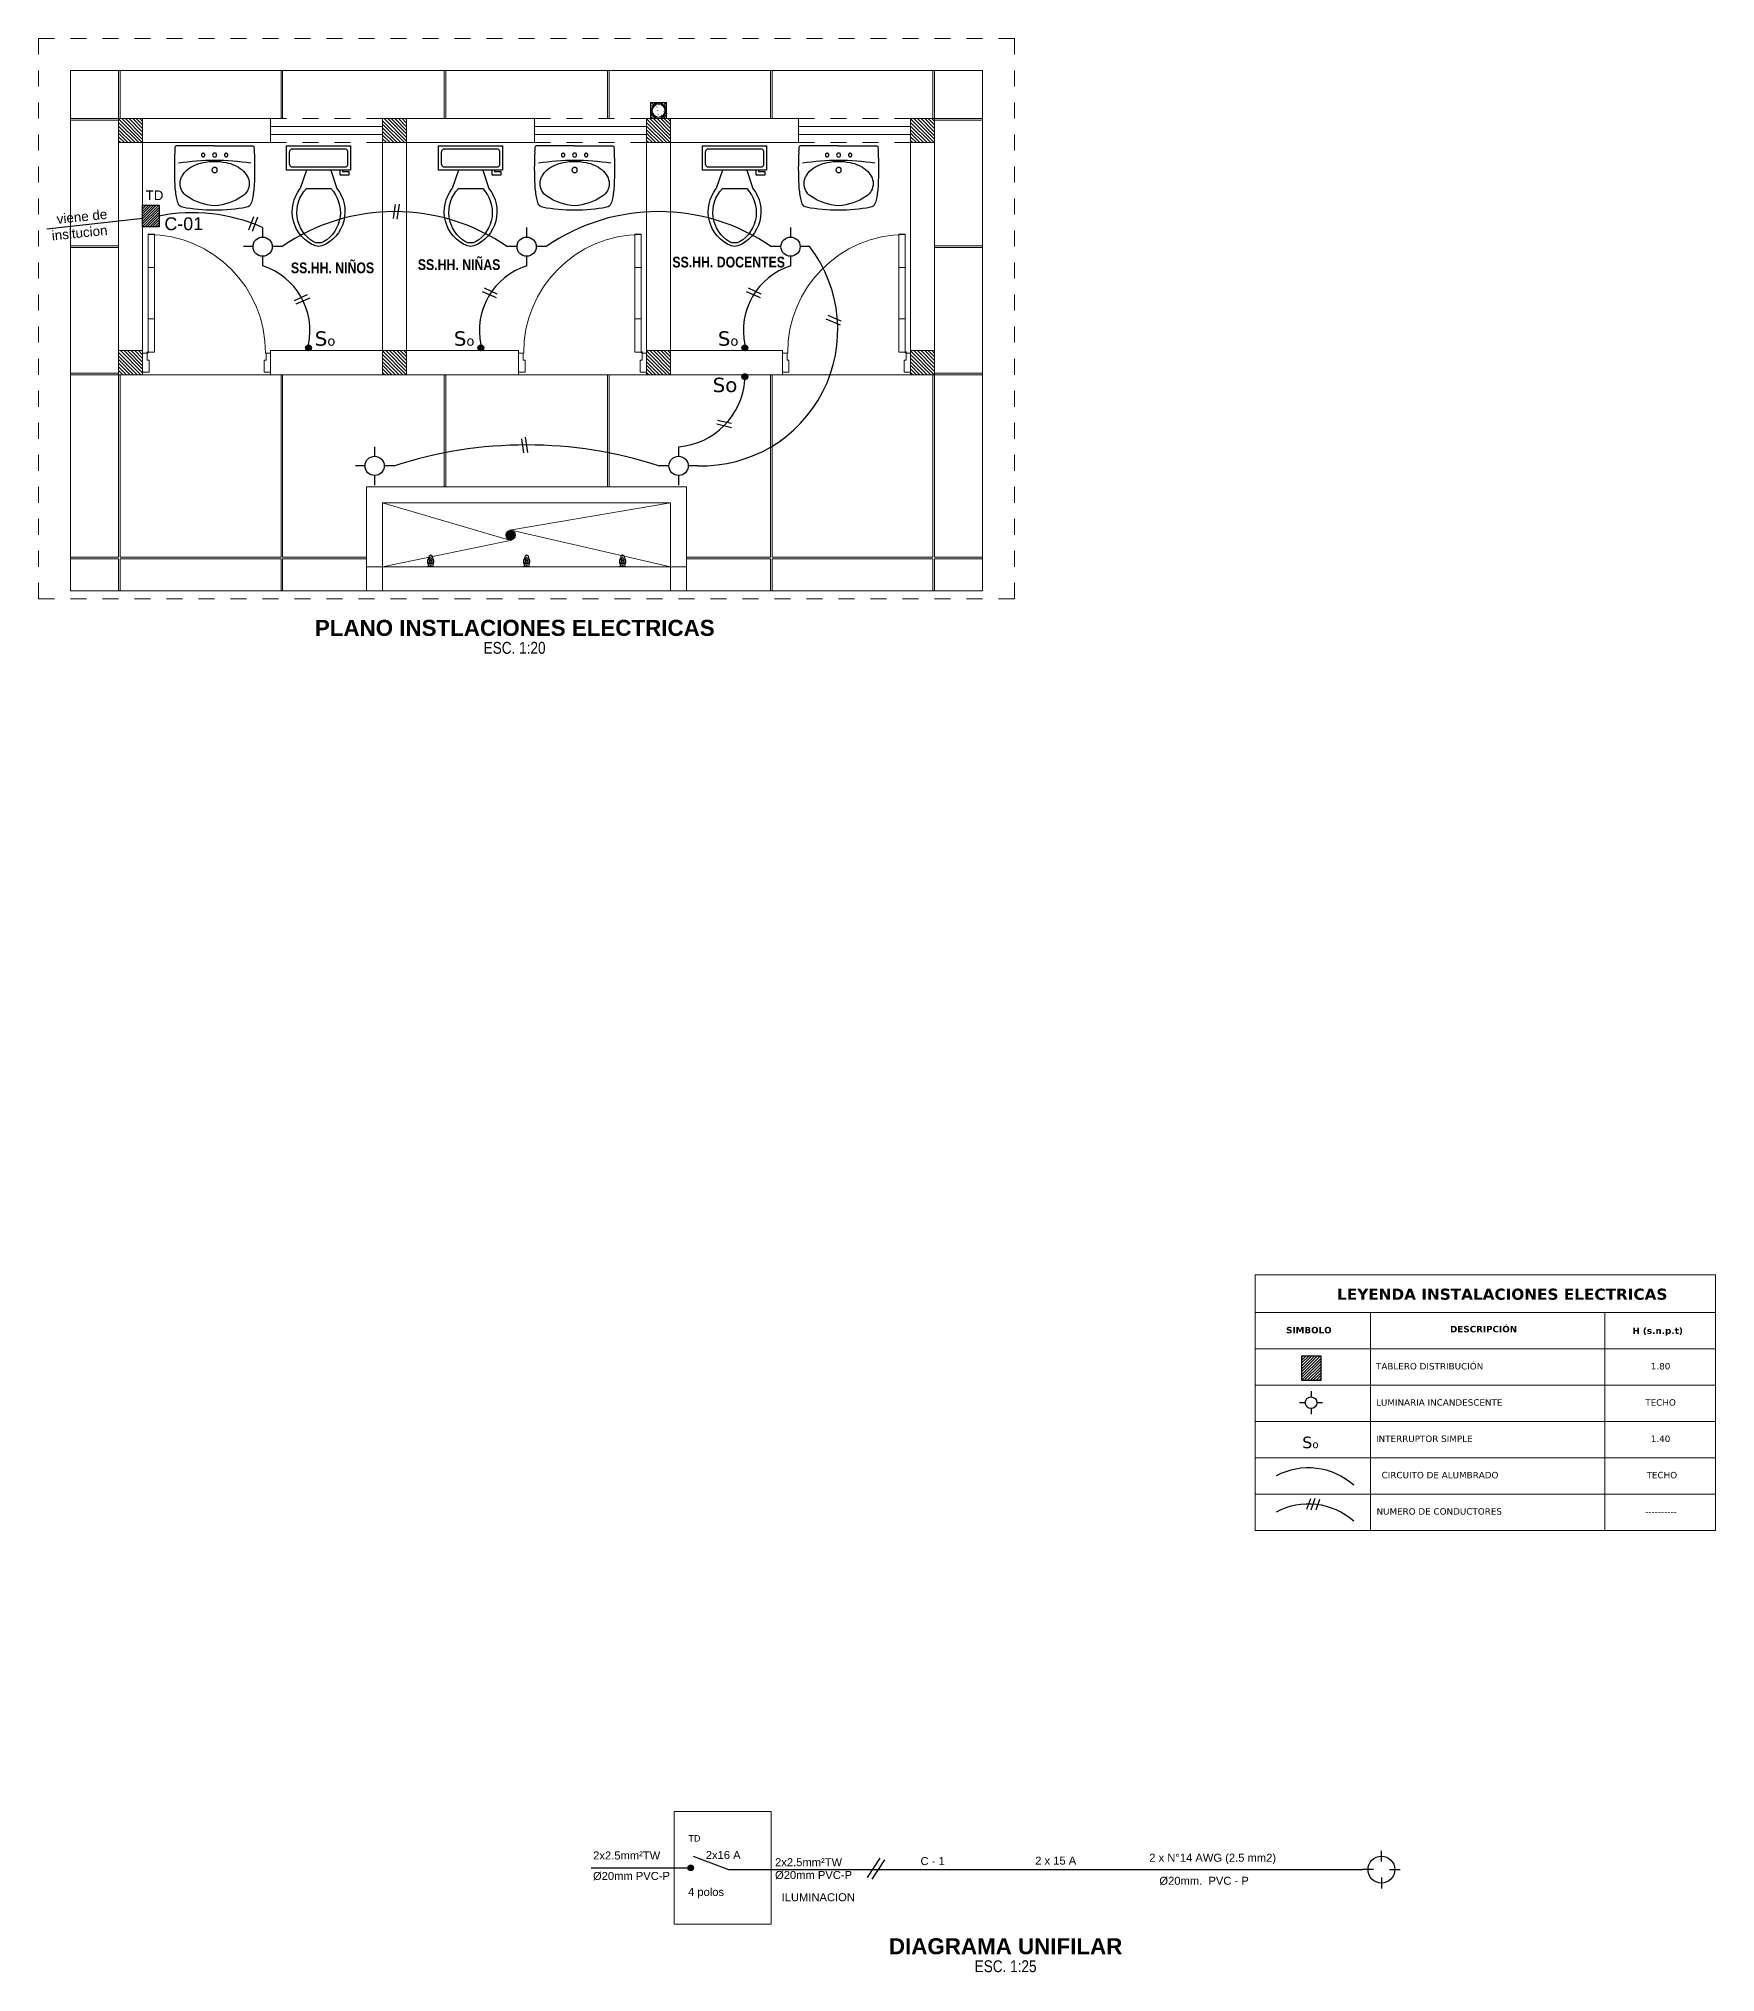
# Model space of a CAD drawing. Header units: metres. Extents: x 574.9 to 592.9, y 825 to 837.1.
# Drawn here: x 574.92 to 585.4, y 825.02 to 837.1 of the extents above; entities that cross this region are included whole.
import ezdxf
from ezdxf.enums import TextEntityAlignment as Align

# ---------------------------------------------------------------- set-up
doc = ezdxf.new("R2010")
doc.units = ezdxf.units.M
for name, pattern in [('ACAD_ISO02W100', [15, 12, -3]), ('DASHED2', [0.375, 0.25, -0.125]), ('HIDDEN', [0.375, 0.25, -0.125]), ('RAYITAS', [0.375, 0.25, -0.125])]:
    doc.linetypes.add(name, pattern=pattern)
for name, color, linetype, lineweight in [('-Achurado', 251, 'Continuous', 5), ('-Acotado', 251, 'Continuous', 5), ('-Textos', 7, 'Continuous', 20), ('-Vista', 148, 'Continuous', 9), ('A010', 30, 'Continuous', 9), ('ACI EJE', 8, 'DASHED2', 0), ('CABLE DE LUZ', 23, 'Continuous', 30), ('CUADRO', 7, 'Continuous', 18), ('Desagüe', 155, 'Continuous', 40), ('FIC-2ES_CONCRETO 210', 251, 'Continuous', 30), ('LUMINARIAS', 45, 'Continuous', 30), ('Nº de Conductores', 122, 'Continuous', 30), ('ProfileEdges', 252, 'Continuous', 9), ('TEXTO', 7, 'Continuous', 20), ('TOMACORRIENTES', 97, 'Continuous', 30), ('ventana alta', 7, 'ACAD_ISO02W100', 25)]:
    doc.layers.add(name, color=color, linetype=linetype, lineweight=lineweight)
for name, color, linetype in [('00_DUCTO', 3, 'Continuous'), ('G-TEXTOS-TITULOS', 174, 'Continuous'), ('THIET-BI', 21, 'Continuous')]:
    doc.layers.add(name, color=color, linetype=linetype)
doc.layers.add('Observacioness', color=6, linetype='Continuous', plot=False)
doc.styles.add('-Arial Narrow', font='ARIALN.TTF')
doc.styles.add('25-TITULO', font='arialbd.ttf', dxfattribs={"height": 0.1})
doc.styles.add('3mm', font='simplex', dxfattribs={"height": 6})
doc.styles.get("Standard").update_dxf_attribs({"font": 'arial.ttf'})
pattern_1 = [(315, (458.467515, 782.036591), (0.0112253202, 0.0112253202), [])]

# ---------------------------------------------------------------- blocks, each defined once
blk = doc.blocks.new('PUNTO LUZ')
for p, q in [((-0.045, 0), (-0.105, 0)), ((-0.045, 0), (-0.105, 0)), ((0, 0.045), (0, 0.105)), ((0, 0.045), (0, 0.105)), ((0.045, 0), (0.105, 0)), ((0.045, 0), (0.105, 0)), ((0, -0.045), (0, -0.105)), ((0, -0.045), (0, -0.105))]:
    blk.add_line(p, q)
blk.add_circle((0, 0), 0.075)
blk.add_circle((0, 0), 0.075)
blk = doc.blocks.new('A$C562401CD')
at = {"layer": 'ProfileEdges', "color": 253, "lineweight": 5}
for p, q in [((0.817, 1.413), (0.817, 1.427)), ((0.817, 1.427), (0.862, 1.427)), ((0.862, 1.427), (0.862, 1.418)), ((0.862, 1.404), (0.862, 1.418)), ((0.862, 1.089), (0.862, 1.076)), ((0.817, 1.08), (0.817, 1.067)), ((0.817, 1.067), (0.862, 1.067)), ((0.862, 1.067), (0.862, 1.076))]:
    blk.add_line(p, q, dxfattribs=at)
for points in [[(0.862, 1.661), (0.817, 1.661), (0.817, 1.427), (0.862, 1.427), (0.862, 1.661)], [(0.817, 1.08), (0.817, 1.413)], [(0.862, 1.404), (0.862, 1.089)], [(0.862, 1.067), (0.817, 1.067), (0.817, 0.833), (0.862, 0.833), (0.862, 1.067)], [(0.031, 0.776), (0.031, 0.826), (0, 0.826), (0, 0.691), (0.045, 0.691), (0.045, 0.776), (0.031, 0.776)], [(0.868, 0.776), (0.868, 0.826), (0.9, 0.826), (0.9, 0.691), (0.855, 0.691), (0.855, 0.776), (0.868, 0.776)]]:
    blk.add_lwpolyline(points, dxfattribs=at)
blk.add_circle((0.866, 0.83, 0), 0.0045, dxfattribs=at)
blk.add_arc((0.866, 0.83, 0), 0.83, 90.3108, 180.3108, dxfattribs=at)
blk = doc.blocks.new('Toilet - top')
at = {"color": 252, "true_color": 0x939598}
for p, q in [((9.5, -6), (9.5, -2)), ((-10, -8.5), (-8, -8.5)), ((-10, -9.5), (-10, -8.5)), ((-7, -9.5), (-10, -9.5)), ((-8, -8.5), (-8, -8)), ((-7, -8), (-7, -9.5)), ((-4, -8), (-6, -14)), ((4, -8), (6, -14)), ((4, -14), (-4, -14))]:
    blk.add_line(p, q, dxfattribs=at)
blk.add_lwpolyline([(10.5, -8), (10.5, 0), (-10.5, 0), (-10.5, -8)], close=True, dxfattribs=at)
for points in [[(-9.5, -2), (-9.5, -6)], [(8.5, -1), (-8.5, -1)], [(-8.5, -7), (8.5, -7)]]:
    blk.add_lwpolyline(points, dxfattribs=at)
for centre, radius, start, end in [((-8.62, -1.88), 0.884, 81.8699, 188.1301), ((-8.62, -6.12), 0.884, 171.8699, 278.1301), ((8.62, -1.88), 0.884, 351.8699, 98.1301), ((8.62, -6.12), 0.884, 261.8699, 8.1301), ((3.52, -21.58), 12.17, 141.46911, 247.97143), ((4.2, -21.82), 11.33, 136.36773, 238.94682), ((-3.52, -21.58), 12.17, 292.02843, 38.53071), ((-4.2, -21.82), 11.33, 301.05301, 43.63209), ((0, -27.88), 4, 245.73182, 294.26817), ((0, -29), 4, 254.86053, 285.13947)]:
    blk.add_arc(centre, radius, start, end, dxfattribs=at)
blk = doc.blocks.new('GO-L1')
at = {"color": 252, "true_color": 0x939598}
for q in [(-0.333, 0), (0.333, 0)]:
    blk.add_line((0, 0), q, dxfattribs=at)
at = {"color": 252, "linetype": 'RAYITAS', "true_color": 0x939598}
for centre in [(-0.1, -0.08), (0.1, -0.08)]:
    blk.add_circle(centre, 0.015, dxfattribs=at)
at = {"color": 252, "true_color": 0x939598}
for centre, radius in [((0, -0.08), 0.0175), ((0, -0.21), 0.023)]:
    blk.add_circle(centre, radius, dxfattribs=at)
for centre, radius, start, end in [((-0.333, -0.008), 0.008, 90, 174.3541), ((0.333, -0.008), 0.008, 5.6459, 90), ((2.653, -0.196), 3, 177.2487, 182.7513), ((0.52, -0.092), 0.865, 174.3541, 177.3288), ((0, -2.124), 2, 90, 99.0199), ((-0.032, -0.478), 0.34, 101.5681, 127.4203), ((-0.003, -0.61), 0.475, 89.638, 101.7832), ((0, -2.124), 2, 80.9801, 90), ((0.003, -0.61), 0.475, 78.2168, 90.362), ((0.032, -0.478), 0.34, 52.5797, 78.4319), ((-0.52, -0.092), 0.865, 2.6712, 5.6459), ((-2.653, -0.196), 3, 357.2487, 2.7513), ((-0.17, -0.327), 0.13, 150.8983, 180), ((-0.165, -0.327), 0.135, 180, 235.6914), ((-0.119, -0.35), 0.185, 130.0737, 152.3457), ((0.119, -0.35), 0.185, 27.6543, 49.9263), ((0.165, -0.327), 0.135, 304.3086, 0), ((0.17, -0.327), 0.13, 0, 29.1017), ((0.52, -0.29), 0.865, 183.3019, 191.1871), ((-0.084, -0.409), 0.25, 191.4125, 202.4374), ((0.027, -0.046), 0.475, 235.6914, 266.7086), ((-0.027, -0.046), 0.475, 273.2914, 304.3086), ((0.084, -0.409), 0.25, 337.5626, 348.5875), ((-0.52, -0.29), 0.865, 348.8129, 356.6981), ((-0.269, -0.485), 0.05, 202.4374, 259.3167), ((0, 0.94), 1.5, 259.3167, 270), ((0, 0.94), 1.5, 270, 280.6833), ((0.269, -0.485), 0.05, 280.6833, 337.5626)]:
    blk.add_arc(centre, radius, start, end, dxfattribs=at)

msp = doc.modelspace()

# ---------------------------------------------------------------- hatches: boundary and pattern name
at = {"layer": '-Achurado', "lineweight": 5, "ltscale": 0.009}
h = msp.add_hatch(dxfattribs=at)
h.set_pattern_fill('ANSI31', color=256, scale=0.005, angle=-90)
h.set_pattern_definition(pattern_1)
h.paths.add_polyline_path([(575.424, 836.605), (575.424, 836.455), (575.574, 836.455), (575.574, 836.605)])
h = msp.add_hatch(dxfattribs=at)
h.set_pattern_fill('ANSI31', color=256, scale=0.005, angle=-90)
h.set_pattern_definition(pattern_1)
h.paths.add_polyline_path([(577.074, 836.605), (577.074, 836.455), (577.224, 836.455), (577.224, 836.605)])
h = msp.add_hatch(dxfattribs=at)
h.set_pattern_fill('ANSI31', color=256, scale=0.005, angle=-90)
h.set_pattern_definition(pattern_1)
h.paths.add_polyline_path([(578.724, 836.605), (578.724, 836.455), (578.874, 836.455), (578.874, 836.605)])
h = msp.add_hatch(dxfattribs=at)
h.set_pattern_fill('ANSI31', color=256, scale=0.005, angle=-90)
h.set_pattern_definition([(315, (460.117507, 782.036591), (0.0112253202, 0.0112253202), [])])
h.paths.add_polyline_path([(580.374, 836.605), (580.374, 836.455), (580.524, 836.455), (580.524, 836.605)])
h = msp.add_hatch(dxfattribs=at)
h.set_pattern_fill('ANSI31', color=256, scale=0.005, angle=-90)
h.set_pattern_definition(pattern_1)
h.paths.add_polyline_path([(575.424, 835.155), (575.424, 835.005), (575.574, 835.005), (575.574, 835.155)])
h = msp.add_hatch(dxfattribs=at)
h.set_pattern_fill('ANSI31', color=256, scale=0.005, angle=-90)
h.set_pattern_definition([(315, (456.817514, 780.586591), (0.0112253202, 0.0112253202), [])])
h.paths.add_polyline_path([(577.074, 835.155), (577.074, 835.005), (577.224, 835.005), (577.224, 835.155)])
h = msp.add_hatch(dxfattribs=at)
h.set_pattern_fill('ANSI31', color=256, scale=0.005, angle=-90)
h.set_pattern_definition([(315, (458.467515, 780.586591), (0.0112253202, 0.0112253202), [])])
h.paths.add_polyline_path([(578.724, 835.155), (578.724, 835.005), (578.874, 835.005), (578.874, 835.155)])
h = msp.add_hatch(dxfattribs=at)
h.set_pattern_fill('ANSI31', color=256, scale=0.005, angle=-90)
h.set_pattern_definition([(315, (460.117507, 780.586591), (0.0112253202, 0.0112253202), [])])
h.paths.add_polyline_path([(580.374, 835.155), (580.374, 835.005), (580.524, 835.005), (580.524, 835.155)])
at = {"layer": '00_DUCTO'}
msp.add_hatch(color=1, dxfattribs=at).paths.add_polyline_path([(579.017, 825.675, 1), (578.983, 825.675, 1)])
at = {"layer": 'Observacioness', "lineweight": 5, "ltscale": 0.1}
h = msp.add_hatch(dxfattribs=at)
h.set_pattern_fill('AR-CONC', color=0, scale=0.003)
h.set_pattern_definition([(50, (-800217.390794, -9253392.338697), (0.021517805478023, -0.001882564049478), [0.00225, -0.02475]), (355, (-800217.390794, -9253392.338697), (-0.00416254000839, 0.022565764011), [0.0018, -0.0198]), (100.45144446, (-800217.389, -9253392.338854), (0.017355265401813, 0.02068319972906), [0.00191220576, -0.02103426336]), (46.1842, (-800217.390794, -9253392.332697), (0.03201723992015, -0.00496557842379), [0.003375, -0.037125]), (96.63563549, (-800217.388126, -9253392.33311), (0.02803985837023, 0.02922355802324), [0.00286831026, -0.0315514128]), (351.18416399, (-800217.390794, -9253392.332697), (0.02803985835164, 0.0292235580081), [0.0027, -0.02970000003]), (21, (-800217.387794, -9253392.334197), (0.017907211563554, -0.01207856671996), [0.00225, -0.02475]), (326, (-800217.387794, -9253392.334197), (0.00729945995765, 0.021754501351406), [0.0018, -0.0198]), (71.45144474, (-800217.386302, -9253392.335203), (0.0252066713019, 0.00967593458419), [0.0019122057, -0.02103426336]), (37.5, (-800217.390794, -9253392.338697), (0.000364795659519, 0.0099868156149393), [0, -0.01956, 0, -0.0201, 0, -0.019875]), (7.5, (-800217.390794, -9253392.338697), (0.007892086123264, 0.011832351356471), [0, -0.01146, 0, -0.01911, 0, -0.007575]), (327.5, (-800217.397484, -9253392.338697), (0.016014673085172, -0.0006766461520314), [0, -0.0075, 0, -0.0234, 0, -0.03105]), (317.5, (-800217.400484, -9253392.338697), (0.017495585080272, 0.00300314946997), [0, -0.00975, 0, -0.01554, 0, -0.02205])])
h.paths.add_polyline_path([(578.749, 836.605), (578.749, 836.705), (578.849, 836.705), (578.849, 836.605)])
edge = h.paths.add_edge_path(flags=16)
edge.add_arc((578.799, 836.655), 0.0462, 0, 360)
at = {"layer": 'TOMACORRIENTES', "lineweight": 30}
h = msp.add_hatch(dxfattribs=at)
h.set_pattern_fill('ANSI31', color=5, scale=0.003491, style=0)
h.set_pattern_definition([(45, (565.494574, 817.921467), (-0.007836405, 0.007836405), [])])
h.paths.add_polyline_path([(575.677, 835.929), (575.574, 835.929), (575.574, 836.064), (575.677, 836.064)])
at = {"layer": 'TOMACORRIENTES', "lineweight": 30, "ltscale": 0.1}
for points in [[(576.629, 835.173, 1), (576.592, 835.173, 1)], [(577.669, 835.173, -1), (577.706, 835.173, -1)], [(579.319, 835.173, -1), (579.356, 835.173, -1)], [(579.356, 834.992, 1), (579.319, 834.992, 1)]]:
    msp.add_hatch(color=5, dxfattribs=at).paths.add_polyline_path(points)
at = {"layer": 'TOMACORRIENTES', "lineweight": 20}
h = msp.add_hatch(dxfattribs=at)
h.set_pattern_fill('ANSI31', color=5, scale=0.004, style=0)
h.set_pattern_definition([(45, (571.269392, 808.083372), (-0.008980256, 0.008980256), [])])
h.paths.add_polyline_path([(582.938, 828.719), (582.82, 828.719), (582.82, 828.874), (582.938, 828.874)])

# ---------------------------------------------------------------- linework, layer by layer
at = {"layer": '-Vista', "color": 254, "lineweight": 5}
for p, q in [((575.424, 836.905), (575.424, 836.605)), ((575.434, 836.905), (575.434, 836.605)), ((576.439, 836.905), (576.439, 836.605)), ((576.449, 836.905), (576.449, 836.605)), ((577.459, 836.905), (577.459, 836.605)), ((577.469, 836.905), (577.469, 836.605)), ((578.479, 836.905), (578.479, 836.605)), ((578.489, 836.905), (578.489, 836.605)), ((579.499, 836.905), (579.499, 836.605)), ((579.509, 836.905), (579.509, 836.605)), ((580.514, 836.905), (580.514, 836.605)), ((580.524, 836.905), (580.524, 836.605)), ((575.124, 836.605), (575.424, 836.605)), ((580.824, 836.605), (580.524, 836.605)), ((575.124, 836.595), (575.424, 836.595)), ((580.824, 836.595), (580.524, 836.595)), ((575.124, 835.81), (575.424, 835.81)), ((575.124, 835.8), (575.424, 835.8)), ((580.824, 835.81), (580.524, 835.81)), ((580.824, 835.8), (580.524, 835.8)), ((575.124, 835.015), (575.424, 835.015)), ((575.124, 835.005), (575.424, 835.005)), ((575.424, 835.005), (575.424, 833.865)), ((575.434, 835.005), (575.434, 833.865)), ((576.374, 835.005), (575.574, 835.005)), ((576.439, 835.005), (576.439, 833.865)), ((576.449, 835.005), (576.449, 833.865)), ((577.459, 835.005), (577.459, 834.305)), ((577.469, 835.005), (577.469, 834.305)), ((578.724, 835.005), (577.924, 835.005)), ((578.479, 835.005), (578.479, 834.305)), ((578.489, 835.005), (578.489, 834.305)), ((579.499, 835.005), (579.499, 833.865)), ((579.509, 835.005), (579.509, 833.865)), ((580.374, 835.005), (579.574, 835.005)), ((580.514, 835.005), (580.514, 833.865)), ((580.824, 835.015), (580.524, 835.015)), ((580.524, 835.005), (580.524, 833.865)), ((580.824, 835.005), (580.524, 835.005)), ((575.124, 833.865), (575.424, 833.865)), ((575.124, 833.855), (575.424, 833.855)), ((575.424, 833.855), (575.424, 833.655)), ((575.434, 833.865), (576.439, 833.865)), ((575.434, 833.855), (575.434, 833.655)), ((575.434, 833.855), (576.439, 833.855)), ((576.439, 833.855), (576.439, 833.655)), ((576.449, 833.865), (576.974, 833.865)), ((576.449, 833.855), (576.449, 833.655)), ((576.449, 833.855), (576.974, 833.855)), ((578.974, 833.865), (579.499, 833.865)), ((578.974, 833.855), (579.499, 833.855)), ((579.499, 833.855), (579.499, 833.655)), ((579.509, 833.865), (580.514, 833.865)), ((579.509, 833.855), (579.509, 833.655)), ((579.509, 833.855), (580.514, 833.855)), ((580.514, 833.855), (580.514, 833.655)), ((580.524, 833.865), (580.824, 833.865)), ((580.524, 833.855), (580.524, 833.655)), ((580.524, 833.855), (580.824, 833.855))]:
    msp.add_line(p, q, dxfattribs=at)
at = {"layer": '-Vista', "color": 253, "lineweight": 5}
for p, q in [((577.074, 834.205), (577.861, 833.973)), ((578.874, 834.205), (577.87, 834.034)), ((577.074, 833.805), (577.881, 833.971)), ((578.874, 833.805), (577.877, 834.034))]:
    msp.add_line(p, q, dxfattribs=at)
for points in [[(576.974, 833.655), (578.974, 833.655), (578.974, 834.305), (576.974, 834.305)], [(577.074, 833.805), (578.874, 833.805), (578.874, 834.205), (577.074, 834.205)]]:
    msp.add_lwpolyline(points, close=True, dxfattribs=at)
for points in [[(577.894, 834.008), (577.854, 834.008, 0.414214), (577.852, 834.006), (577.852, 834.006, 0.414214), (577.854, 834.004), (577.894, 834.004, 0.414214), (577.896, 834.006), (577.896, 834.006, 0.414214)], [(577.894, 833.996), (577.854, 833.996, -0.414214), (577.852, 833.998), (577.852, 833.998, -0.414214), (577.854, 834), (577.894, 834, -0.414214), (577.896, 833.998), (577.896, 833.998, -0.414214)], [(577.89, 834.012), (577.858, 834.012, -0.414214), (577.856, 834.014), (577.856, 834.014, -0.414214), (577.858, 834.016), (577.89, 834.016, -0.414214), (577.892, 834.014), (577.892, 834.014, -0.414214)], [(577.89, 833.988), (577.858, 833.988, -0.414214), (577.856, 833.99), (577.856, 833.99, -0.414214), (577.858, 833.992), (577.89, 833.992, -0.414214), (577.892, 833.99), (577.892, 833.99, -0.414214)], [(577.882, 834.022), (577.882, 834.022, 0.414214), (577.88, 834.024), (577.868, 834.024, 0.414214), (577.866, 834.022), (577.866, 834.022, 0.414214), (577.868, 834.02), (577.88, 834.02, 0.414214)], [(577.882, 833.982), (577.882, 833.982, -0.414214), (577.88, 833.98), (577.868, 833.98, -0.414214), (577.866, 833.982), (577.866, 833.982, -0.414214), (577.868, 833.984), (577.88, 833.984, -0.414214)]]:
    msp.add_lwpolyline(points, format="xyb", close=True, dxfattribs=at)
for points in [[(577.362, 833.808), (577.361, 833.811), (577.361, 833.814), (577.361, 833.815), (577.36, 833.817), (577.36, 833.818), (577.359, 833.819), (577.358, 833.82), (577.358, 833.821), (577.357, 833.823), (577.356, 833.825), (577.356, 833.827), (577.355, 833.829), (577.355, 833.831), (577.355, 833.833), (577.355, 833.836), (577.354, 833.838), (577.355, 833.84), (577.355, 833.842), (577.355, 833.844), (577.355, 833.846), (577.356, 833.848), (577.356, 833.849), (577.357, 833.851), (577.357, 833.852), (577.358, 833.853), (577.358, 833.854), (577.359, 833.855), (577.359, 833.856), (577.36, 833.857), (577.36, 833.857), (577.361, 833.858), (577.361, 833.858), (577.361, 833.859), (577.361, 833.859), (577.361, 833.859), (577.362, 833.86), (577.362, 833.861), (577.362, 833.862), (577.362, 833.863), (577.363, 833.864), (577.363, 833.866), (577.364, 833.868), (577.365, 833.87), (577.366, 833.872), (577.367, 833.874), (577.369, 833.876), (577.371, 833.878), (577.374, 833.879)], [(577.387, 833.808), (577.387, 833.811), (577.387, 833.814), (577.388, 833.815), (577.388, 833.817), (577.389, 833.818), (577.389, 833.819), (577.39, 833.82), (577.391, 833.821), (577.391, 833.823), (577.392, 833.825), (577.393, 833.827), (577.393, 833.829), (577.393, 833.831), (577.394, 833.833), (577.394, 833.836), (577.394, 833.838), (577.394, 833.84), (577.394, 833.842), (577.393, 833.844), (577.393, 833.846), (577.393, 833.848), (577.392, 833.849), (577.392, 833.851), (577.391, 833.852), (577.391, 833.853), (577.39, 833.854), (577.39, 833.855), (577.389, 833.856), (577.389, 833.857), (577.388, 833.857), (577.388, 833.858), (577.388, 833.858), (577.387, 833.859), (577.387, 833.859), (577.387, 833.859), (577.387, 833.86), (577.387, 833.861), (577.386, 833.862), (577.386, 833.863), (577.386, 833.864), (577.385, 833.866), (577.385, 833.868), (577.384, 833.87), (577.383, 833.873), (577.381, 833.875), (577.379, 833.876), (577.377, 833.878), (577.374, 833.879)], [(577.962, 833.808), (577.961, 833.811), (577.961, 833.814), (577.961, 833.815), (577.96, 833.817), (577.96, 833.818), (577.959, 833.819), (577.958, 833.82), (577.958, 833.821), (577.957, 833.823), (577.956, 833.825), (577.956, 833.827), (577.955, 833.829), (577.955, 833.831), (577.955, 833.833), (577.955, 833.836), (577.954, 833.838), (577.955, 833.84), (577.955, 833.842), (577.955, 833.844), (577.955, 833.846), (577.956, 833.848), (577.956, 833.849), (577.957, 833.851), (577.957, 833.852), (577.958, 833.853), (577.958, 833.854), (577.959, 833.855), (577.959, 833.856), (577.96, 833.857), (577.96, 833.857), (577.961, 833.858), (577.961, 833.858), (577.961, 833.859), (577.961, 833.859), (577.961, 833.859), (577.962, 833.86), (577.962, 833.861), (577.962, 833.862), (577.962, 833.863), (577.963, 833.864), (577.963, 833.866), (577.964, 833.868), (577.965, 833.87), (577.966, 833.872), (577.967, 833.874), (577.969, 833.876), (577.971, 833.878), (577.974, 833.879)], [(577.987, 833.808), (577.987, 833.811), (577.987, 833.814), (577.988, 833.815), (577.988, 833.817), (577.989, 833.818), (577.989, 833.819), (577.99, 833.82), (577.991, 833.821), (577.991, 833.823), (577.992, 833.825), (577.993, 833.827), (577.993, 833.829), (577.993, 833.831), (577.994, 833.833), (577.994, 833.836), (577.994, 833.838), (577.994, 833.84), (577.994, 833.842), (577.993, 833.844), (577.993, 833.846), (577.993, 833.848), (577.992, 833.849), (577.992, 833.851), (577.991, 833.852), (577.991, 833.853), (577.99, 833.854), (577.99, 833.855), (577.989, 833.856), (577.989, 833.857), (577.988, 833.857), (577.988, 833.858), (577.988, 833.858), (577.987, 833.859), (577.987, 833.859), (577.987, 833.859), (577.987, 833.86), (577.987, 833.861), (577.986, 833.862), (577.986, 833.863), (577.986, 833.864), (577.985, 833.866), (577.985, 833.868), (577.984, 833.87), (577.983, 833.873), (577.981, 833.875), (577.979, 833.876), (577.977, 833.878), (577.974, 833.879)], [(578.562, 833.808), (578.561, 833.811), (578.561, 833.814), (578.561, 833.815), (578.56, 833.817), (578.56, 833.818), (578.559, 833.819), (578.558, 833.82), (578.558, 833.821), (578.557, 833.823), (578.556, 833.825), (578.556, 833.827), (578.555, 833.829), (578.555, 833.831), (578.555, 833.833), (578.555, 833.836), (578.554, 833.838), (578.555, 833.84), (578.555, 833.842), (578.555, 833.844), (578.555, 833.846), (578.556, 833.848), (578.556, 833.849), (578.557, 833.851), (578.557, 833.852), (578.558, 833.853), (578.558, 833.854), (578.559, 833.855), (578.559, 833.856), (578.56, 833.857), (578.56, 833.857), (578.561, 833.858), (578.561, 833.858), (578.561, 833.859), (578.561, 833.859), (578.561, 833.859), (578.562, 833.86), (578.562, 833.861), (578.562, 833.862), (578.562, 833.863), (578.563, 833.864), (578.563, 833.866), (578.564, 833.868), (578.565, 833.87), (578.566, 833.872), (578.567, 833.874), (578.569, 833.876), (578.571, 833.878), (578.574, 833.879)], [(578.587, 833.808), (578.587, 833.811), (578.587, 833.814), (578.588, 833.815), (578.588, 833.817), (578.589, 833.818), (578.589, 833.819), (578.59, 833.82), (578.591, 833.821), (578.591, 833.823), (578.592, 833.825), (578.593, 833.827), (578.593, 833.829), (578.593, 833.831), (578.594, 833.833), (578.594, 833.836), (578.594, 833.838), (578.594, 833.84), (578.594, 833.842), (578.593, 833.844), (578.593, 833.846), (578.593, 833.848), (578.592, 833.849), (578.592, 833.851), (578.591, 833.852), (578.591, 833.853), (578.59, 833.854), (578.59, 833.855), (578.589, 833.856), (578.589, 833.857), (578.588, 833.857), (578.588, 833.858), (578.588, 833.858), (578.587, 833.859), (578.587, 833.859), (578.587, 833.859), (578.587, 833.86), (578.587, 833.861), (578.586, 833.862), (578.586, 833.863), (578.586, 833.864), (578.585, 833.866), (578.585, 833.868), (578.584, 833.87), (578.583, 833.873), (578.581, 833.875), (578.579, 833.876), (578.577, 833.878), (578.574, 833.879)], [(577.074, 833.805), (576.974, 833.805)], [(577.074, 833.655), (577.074, 833.805)], [(578.874, 833.655), (578.874, 833.805)], [(578.874, 833.805), (578.974, 833.805)]]:
    msp.add_lwpolyline(points, dxfattribs=at)
for points, elevation in [([(577.372, 833.865), (577.376, 833.865), (577.378, 833.86), (577.378, 833.855), (577.376, 833.85), (577.376, 833.845), (577.38, 833.842), (577.38, 833.835), (577.376, 833.833), (577.376, 833.828), (577.378, 833.826), (577.378, 833.821), (577.376, 833.813), (577.376, 833.813), (577.372, 833.813), (577.372, 833.813), (577.37, 833.821), (577.37, 833.826), (577.372, 833.828), (577.372, 833.833), (577.369, 833.835), (577.369, 833.842), (577.372, 833.845), (577.372, 833.85), (577.37, 833.855), (577.37, 833.86), (577.372, 833.865), (577.376, 833.865)], 4.246), ([(577.972, 833.865), (577.976, 833.865), (577.978, 833.86), (577.978, 833.855), (577.976, 833.85), (577.976, 833.845), (577.98, 833.842), (577.98, 833.835), (577.976, 833.833), (577.976, 833.828), (577.978, 833.826), (577.978, 833.821), (577.976, 833.813), (577.976, 833.813), (577.972, 833.813), (577.972, 833.813), (577.97, 833.821), (577.97, 833.826), (577.972, 833.828), (577.972, 833.833), (577.969, 833.835), (577.969, 833.842), (577.972, 833.845), (577.972, 833.85), (577.97, 833.855), (577.97, 833.86), (577.972, 833.865), (577.976, 833.865)], 6.065), ([(578.572, 833.865), (578.576, 833.865), (578.578, 833.86), (578.578, 833.855), (578.576, 833.85), (578.576, 833.845), (578.58, 833.842), (578.58, 833.835), (578.576, 833.833), (578.576, 833.828), (578.578, 833.826), (578.578, 833.821), (578.576, 833.813), (578.576, 833.813), (578.572, 833.813), (578.572, 833.813), (578.57, 833.821), (578.57, 833.826), (578.572, 833.828), (578.572, 833.833), (578.569, 833.835), (578.569, 833.842), (578.572, 833.845), (578.572, 833.85), (578.57, 833.855), (578.57, 833.86), (578.572, 833.865), (578.576, 833.865)], 5.303), ([(577.357, 833.805), (577.357, 833.808)], 4.246), ([(577.359, 833.805), (577.359, 833.808)], 4.246), ([(577.364, 833.805), (577.364, 833.808)], 4.246), ([(577.37, 833.805), (577.37, 833.808)], 4.246), ([(577.378, 833.805), (577.378, 833.808)], 4.246), ([(577.385, 833.805), (577.385, 833.808)], 4.246), ([(577.389, 833.805), (577.389, 833.808)], 4.246), ([(577.391, 833.805), (577.391, 833.808)], 4.246), ([(577.957, 833.805), (577.957, 833.808)], 6.065), ([(577.959, 833.805), (577.959, 833.808)], 6.065), ([(577.964, 833.805), (577.964, 833.808)], 6.065), ([(577.97, 833.805), (577.97, 833.808)], 6.065), ([(577.978, 833.805), (577.978, 833.808)], 6.065), ([(577.985, 833.805), (577.985, 833.808)], 6.065), ([(577.989, 833.805), (577.989, 833.808)], 6.065), ([(577.991, 833.805), (577.991, 833.808)], 6.065), ([(578.557, 833.805), (578.557, 833.808)], 5.303), ([(578.559, 833.805), (578.559, 833.808)], 5.303), ([(578.564, 833.805), (578.564, 833.808)], 5.303), ([(578.57, 833.805), (578.57, 833.808)], 5.303), ([(578.578, 833.805), (578.578, 833.808)], 5.303), ([(578.585, 833.805), (578.585, 833.808)], 5.303), ([(578.589, 833.805), (578.589, 833.808)], 5.303), ([(578.591, 833.805), (578.591, 833.808)], 5.303)]:
    msp.add_lwpolyline(points, dxfattribs=dict(at, elevation=elevation))
for points, elevation in [([(577.355, 833.805), (577.393, 833.805), (577.393, 833.808), (577.355, 833.808)], 4.246), ([(577.955, 833.805), (577.993, 833.805), (577.993, 833.808), (577.955, 833.808)], 6.065), ([(578.555, 833.805), (578.593, 833.805), (578.593, 833.808), (578.555, 833.808)], 5.303)]:
    msp.add_lwpolyline(points, close=True, dxfattribs=dict(at, elevation=elevation))
for radius in [0.03, 0.025]:
    msp.add_circle((577.874, 834.002), radius, dxfattribs=at)
for centre, radius, start, end in [((577.374, 833.839, 4.246), 0.0169, 104.4775, 255.5225), ((577.374, 833.839, 4.246), 0.00845, 104.4775, 255.5225), ((577.374, 833.839, 4.246), 0.00845, 284.4775, 75.5225), ((577.374, 833.839, 4.246), 0.0169, 284.4775, 75.5225), ((577.974, 833.839, 6.065), 0.0169, 104.4775, 255.5225), ((577.974, 833.839, 6.065), 0.00845, 104.4775, 255.5225), ((577.974, 833.839, 6.065), 0.00845, 284.4775, 75.5225), ((577.974, 833.839, 6.065), 0.0169, 284.4775, 75.5225), ((578.574, 833.839, 5.303), 0.0169, 104.4775, 255.5225), ((578.574, 833.839, 5.303), 0.00845, 104.4775, 255.5225), ((578.574, 833.839, 5.303), 0.00845, 284.4775, 75.5225), ((578.574, 833.839, 5.303), 0.0169, 284.4775, 75.5225)]:
    msp.add_arc(centre, radius, start, end, dxfattribs=at)
at = {"color": 5}
for points in [[(580.104, 825.615), (580.184, 825.736)], [(580.133, 825.603), (580.214, 825.725)]]:
    msp.add_lwpolyline(points, dxfattribs=at)
at = {"layer": '00_DUCTO', "color": 1}
for p, q in [((578.377, 825.675), (579, 825.675)), ((581.315, 825.664), (583.199, 825.664))]:
    msp.add_line(p, q, dxfattribs=at)
msp.add_lwpolyline([(579.016, 825.748), (579.235, 825.664), (581.315, 825.664)], dxfattribs=at)
msp.add_circle((579, 825.675), 0.0173, dxfattribs=at)
at = {"layer": 'A010', "color": 251, "linetype": 'HIDDEN', "ltscale": 15, "true_color": 0x636466}
for p, q in [((578.896, 826.027), (579.503, 826.027)), ((578.896, 825.322), (578.896, 826.027)), ((579.503, 826.027), (579.503, 825.322)), ((579.503, 825.322), (578.896, 825.322))]:
    msp.add_line(p, q, dxfattribs=at)
at = {"layer": 'ACI EJE', "lineweight": 5, "ltscale": 0.3}
for p, q in [((576.374, 836.605), (577.074, 836.605)), ((578.024, 836.605), (578.724, 836.605)), ((579.674, 836.605), (580.374, 836.605)), ((576.374, 836.455), (577.074, 836.455)), ((578.024, 836.455), (578.724, 836.455)), ((579.674, 836.455), (580.374, 836.455))]:
    msp.add_line(p, q, dxfattribs=at)
at = {"layer": 'ACI EJE', "ltscale": 0.3}
msp.add_lwpolyline([(574.924, 833.605), (574.924, 837.105), (581.024, 837.105), (581.024, 833.605)], close=True, dxfattribs=at)
at = {"layer": 'CABLE DE LUZ', "color": 5, "lineweight": 30, "ltscale": 0.1}
for centre, radius, start, end in [((575.887, 834.941), 1.076, 66.0322, 101.2454), ((577.149, 834.782), 1.242, 55.4217, 124.5783), ((578.799, 834.782), 1.242, 55.4217, 124.5783), ((572.111, 864.675), 28.9, 275.6878, 276.8831), ((579.067, 835.287), 0.852, 268.4613, 37.4089), ((576.197, 835.281), 0.423, 347.8617, 72.4811), ((578.102, 835.281), 0.423, 107.5189, 192.1383), ((579.752, 835.281), 0.423, 107.5189, 192.1383), ((578.889, 835.003), 0.45, 274.5216, 356.131), ((577.974, 831.885), 2.681, 71.9651, 108.0349)]:
    msp.add_arc(centre, radius, start, end, dxfattribs=at)
at = {"layer": 'CABLE DE LUZ', "color": 5}
for centre in [(582.86, 827.745), (582.86, 827.519)]:
    msp.add_arc(centre, 0.429, 48.529, 118.0065, dxfattribs=at)
at = {"layer": 'CUADRO'}
for p, q in [((582.527, 829.38), (585.404, 829.38)), ((582.527, 828.918), (582.527, 829.38)), ((585.404, 829.38), (585.404, 828.918)), ((582.527, 829.145), (585.404, 829.145)), ((583.248, 829.145), (583.248, 828.918)), ((584.713, 829.145), (584.713, 828.918)), ((582.527, 828.918), (585.404, 828.918)), ((582.527, 828.464), (582.527, 828.918)), ((583.248, 828.918), (583.248, 828.464)), ((584.713, 828.918), (584.713, 828.464)), ((585.404, 828.918), (585.404, 828.464)), ((582.527, 828.691), (585.404, 828.691)), ((582.527, 827.783), (582.527, 828.464)), ((582.527, 828.464), (585.404, 828.464)), ((583.248, 828.464), (583.248, 827.783)), ((584.713, 828.464), (584.713, 827.783)), ((585.404, 828.464), (585.404, 827.783)), ((582.527, 828.237), (585.404, 828.237)), ((582.527, 828.237), (585.404, 828.237)), ((582.527, 828.01), (585.404, 828.01)), ((585.404, 827.783), (582.527, 827.783)), ((582.527, 827.783), (585.404, 827.783))]:
    msp.add_line(p, q, dxfattribs=at)
at = {"layer": 'Desagüe', "lineweight": 5, "ltscale": 0.1}
for radius in [0.0462, 0.04]:
    msp.add_circle((578.799, 836.655), radius, dxfattribs=at)
at = {"layer": 'FIC-2ES_CONCRETO 210', "lineweight": 5}
for p, q in [((575.424, 836.605), (575.424, 836.455)), ((575.574, 836.605), (575.424, 836.605)), ((576.374, 836.605), (575.574, 836.605)), ((575.574, 836.605), (575.574, 836.455)), ((576.374, 836.455), (576.374, 836.605)), ((577.224, 836.605), (577.074, 836.605)), ((577.074, 836.455), (577.074, 836.605)), ((577.224, 836.455), (577.224, 836.605)), ((578.024, 836.605), (577.224, 836.605)), ((578.024, 836.455), (578.024, 836.605)), ((578.874, 836.605), (578.724, 836.605)), ((578.724, 836.455), (578.724, 836.605)), ((579.674, 836.605), (578.874, 836.605)), ((578.874, 836.455), (578.874, 836.605)), ((579.674, 836.455), (579.674, 836.605)), ((580.524, 836.605), (580.374, 836.605)), ((580.374, 836.455), (580.374, 836.605)), ((580.524, 836.455), (580.524, 836.605)), ((575.424, 835.155), (575.424, 836.455)), ((575.574, 836.455), (575.424, 836.455)), ((575.574, 836.455), (575.574, 835.155)), ((576.374, 836.455), (575.574, 836.455)), ((577.074, 835.155), (577.074, 836.455)), ((577.224, 836.455), (577.074, 836.455)), ((577.224, 836.455), (577.224, 835.155)), ((578.024, 836.455), (577.224, 836.455)), ((578.724, 835.155), (578.724, 836.455)), ((578.874, 836.455), (578.724, 836.455)), ((578.874, 836.455), (578.874, 835.155)), ((579.674, 836.455), (578.874, 836.455)), ((580.374, 835.155), (580.374, 836.455)), ((580.524, 836.455), (580.374, 836.455)), ((580.524, 836.455), (580.524, 835.155)), ((575.424, 835.155), (575.424, 835.005)), ((575.424, 835.155), (575.574, 835.155)), ((575.574, 835.054), (575.574, 835.155)), ((576.524, 835.155), (576.374, 835.155)), ((576.374, 835.005), (576.374, 835.155)), ((576.524, 835.155), (577.074, 835.155)), ((577.224, 835.155), (577.074, 835.155)), ((577.074, 835.005), (577.074, 835.155)), ((577.224, 835.155), (577.774, 835.155)), ((577.224, 835.005), (577.224, 835.155)), ((577.924, 835.155), (577.774, 835.155)), ((577.924, 835.155), (577.924, 835.055)), ((578.874, 835.155), (578.724, 835.155)), ((578.724, 835.005), (578.724, 835.155)), ((578.874, 835.005), (578.874, 835.155)), ((579.574, 835.155), (579.424, 835.155)), ((579.574, 835.155), (579.574, 835.055)), ((580.524, 835.155), (580.374, 835.155)), ((580.374, 835.005), (580.374, 835.155)), ((580.524, 835.005), (580.524, 835.155)), ((575.574, 835.054), (575.574, 835.005)), ((577.924, 835.055), (577.924, 835.005)), ((579.574, 835.055), (579.574, 835.005)), ((575.424, 835.005), (575.574, 835.005)), ((576.374, 835.005), (576.524, 835.005)), ((576.524, 835.005), (576.549, 835.005)), ((576.549, 835.005), (577.074, 835.005)), ((577.224, 835.005), (577.074, 835.005)), ((577.224, 835.005), (577.749, 835.005)), ((577.774, 835.005), (577.749, 835.005)), ((577.774, 835.005), (577.924, 835.005)), ((578.874, 835.005), (578.724, 835.005)), ((578.874, 835.005), (579.151, 835.005)), ((579.424, 835.005), (579.151, 835.005)), ((579.424, 835.005), (579.574, 835.005)), ((580.524, 835.005), (580.374, 835.005))]:
    msp.add_line(p, q, dxfattribs=at)
at = {"layer": 'FIC-2ES_CONCRETO 210', "lineweight": 5, "ltscale": 0.025}
msp.add_line((578.874, 835.155), (579.424, 835.155), dxfattribs=at)
at = {"layer": 'FIC-2ES_CONCRETO 210', "lineweight": 5}
msp.add_lwpolyline([(578.749, 836.605), (578.749, 836.705), (578.849, 836.705), (578.849, 836.605)], dxfattribs=at)
at = {"layer": 'LUMINARIAS', "color": 5, "lineweight": 30, "ltscale": 0.1}
for p, q in [((576.324, 835.925), (576.324, 835.865)), ((577.974, 835.925), (577.974, 835.865)), ((579.624, 835.925), (579.624, 835.865)), ((576.264, 835.805), (576.204, 835.805)), ((576.444, 835.805), (576.384, 835.805)), ((577.914, 835.805), (577.854, 835.805)), ((578.094, 835.805), (578.034, 835.805)), ((579.564, 835.805), (579.504, 835.805)), ((579.744, 835.805), (579.684, 835.805)), ((576.324, 835.745), (576.324, 835.685)), ((577.974, 835.745), (577.974, 835.685)), ((579.624, 835.745), (579.624, 835.685)), ((577.024, 834.555), (577.024, 834.495)), ((578.924, 834.555), (578.924, 834.495)), ((576.964, 834.435), (576.904, 834.435)), ((577.144, 834.435), (577.084, 834.435)), ((578.864, 834.435), (578.804, 834.435)), ((579.044, 834.435), (578.984, 834.435)), ((577.024, 834.375), (577.024, 834.315)), ((578.924, 834.375), (578.924, 834.315))]:
    msp.add_line(p, q, dxfattribs=at)
at = {"layer": 'LUMINARIAS', "color": 5, "ltscale": 0.1}
for p, q in [((582.877, 828.653), (582.877, 828.617)), ((582.841, 828.581), (582.805, 828.581)), ((582.877, 828.545), (582.877, 828.509)), ((582.949, 828.581), (582.913, 828.581))]:
    msp.add_line(p, q, dxfattribs=at)
at = {"layer": 'LUMINARIAS', "color": 5, "lineweight": 30, "ltscale": 0.1}
for centre in [(576.324, 835.805), (577.974, 835.805), (579.624, 835.805), (577.024, 834.435), (578.924, 834.435)]:
    msp.add_circle(centre, 0.06, dxfattribs=at)
at = {"layer": 'LUMINARIAS', "color": 5, "ltscale": 0.1}
msp.add_circle((582.877, 828.581), 0.036, dxfattribs=at)
at = {"layer": 'Nº de Conductores', "color": 5, "lineweight": 30}
for p, q in [((577.142, 835.98), (577.154, 836.068)), ((577.166, 835.976), (577.179, 836.071)), ((576.238, 835.911), (576.269, 835.994)), ((576.26, 835.902), (576.295, 835.992)), ((577.786, 835.486), (577.698, 835.523)), ((577.791, 835.509), (577.71, 835.545)), ((579.436, 835.486), (579.348, 835.523)), ((579.441, 835.509), (579.36, 835.545)), ((576.524, 835.469), (576.605, 835.505)), ((576.534, 835.447), (576.621, 835.485)), ((579.936, 835.315), (579.847, 835.352)), ((579.94, 835.339), (579.859, 835.374)), ((579.162, 834.698), (579.255, 834.675)), ((579.168, 834.721), (579.255, 834.701)), ((577.957, 834.516), (577.944, 834.604)), ((577.981, 834.519), (577.967, 834.614))]:
    msp.add_line(p, q, dxfattribs=at)
at = {"layer": 'Nº de Conductores', "color": 5}
for p, q in [((582.85, 827.916), (582.875, 827.983)), ((582.877, 827.912), (582.902, 827.984)), ((582.908, 827.912), (582.931, 827.979))]:
    msp.add_line(p, q, dxfattribs=at)
at = {"layer": 'ProfileEdges', "lineweight": 5}
msp.add_lwpolyline([(575.124, 833.655), (575.124, 836.905), (580.824, 836.905), (580.824, 833.655)], close=True, dxfattribs=at)
at = {"layer": 'TOMACORRIENTES', "color": 5, "lineweight": 30}
msp.add_lwpolyline([(575.677, 835.929), (575.574, 835.929), (575.574, 836.064), (575.677, 836.064)], close=True, dxfattribs=at)
at = {"layer": 'TOMACORRIENTES', "color": 5}
msp.add_lwpolyline([(582.938, 828.719), (582.82, 828.719), (582.82, 828.874), (582.938, 828.874)], close=True, dxfattribs=at)
at = {"layer": 'TOMACORRIENTES', "color": 5, "lineweight": 30}
for centre in [(576.611, 835.173), (577.688, 835.173), (579.338, 835.173), (579.338, 834.992)]:
    msp.add_circle(centre, 0.0187, dxfattribs=at)
at = {"layer": 'ventana alta', "lineweight": 5, "ltscale": 0.8}
for p, q in [((577.074, 836.555), (576.374, 836.555)), ((577.074, 836.505), (576.374, 836.505)), ((578.724, 836.555), (578.024, 836.555)), ((578.724, 836.505), (578.024, 836.505)), ((580.374, 836.555), (579.674, 836.555)), ((580.374, 836.505), (579.674, 836.505))]:
    msp.add_line(p, q, dxfattribs=at)

# ---------------------------------------------------------------- block references
at = {"lineweight": 5, "yscale": 0.8888883195359466, "zscale": 0.8888883195359466}
for p, xscale, rotation in [((576.374, 834.406), -0.8888883195359466, 359.9997760540726), ((577.924, 834.406), 0.8888883195359466, 0.0002239459273990353), ((579.574, 834.406), 0.8888883195359466, 0.0002239459273990353)]:
    msp.add_blockref('A$C562401CD', p, dxfattribs=dict(at, xscale=xscale, rotation=rotation))
at = {"layer": 'LUMINARIAS', "color": 0, "xscale": 1.119943051722799, "yscale": 1.119943051722799, "zscale": 1.119943051722799}
msp.add_blockref('PUNTO LUZ', (583.317, 825.664), dxfattribs=at)
at = {"layer": 'THIET-BI', "lineweight": 5}
for name, p, xscale, yscale, zscale in [('GO-L1', (576.024, 836.435), -0.7195114376206653, 0.7195114376206653, 0.7195114376205998), ('Toilet - top', (576.674, 836.435), -0.0190476190480361, 0.0190476190480361, 0.01904761904803388), ('Toilet - top', (577.624, 836.435), -0.0190476190480361, 0.0190476190480361, 0.01904761904803388), ('GO-L1', (578.274, 836.435), -0.7195114376206653, 0.7195114376206653, 0.7195114376205998), ('Toilet - top', (579.274, 836.435), -0.0190476190480361, 0.0190476190480361, 0.01904761904803388), ('GO-L1', (579.924, 836.435), -0.7195114376206653, 0.7195114376206653, 0.7195114376205998)]:
    msp.add_blockref(name, p, dxfattribs=dict(at, xscale=xscale, yscale=yscale, zscale=zscale))

# ---------------------------------------------------------------- texts
at = {"layer": '-Acotado', "color": 7, "lineweight": 5, "char_height": 0.06703, "width": 1.24986, "attachment_point": 3, "style": '-Arial Narrow'}
for s, insert in [('\\pxqc;{\\fArial Narrow|b1|i0|c0|p34;SS.HH. NIÑOS}', (577.386, 835.706)), ('\\pxqc;{\\fArial Narrow|b1|i0|c0|p34;SS.HH. NIÑAS}', (578.177, 835.726)), ('\\pxqc;{\\fArial Narrow|b1|i0|c0|p34;SS.HH. DOCENTES}', (579.862, 835.742))]:
    msp.add_mtext(s, dxfattribs=dict(at, insert=insert))
at = {"layer": '-Textos', "lineweight": 5, "style": '-Arial Narrow'}
for s, p in [('ESC. 1:20', (577.899, 833.298)), ('ESC. 1:25', (580.968, 825.06))]:
    msp.add_text(s, height=0.0741, dxfattribs=at).set_placement(p, align=Align.MIDDLE_CENTER)
at = {"layer": 'G-TEXTOS-TITULOS', "color": 219, "lineweight": 5, "true_color": 0x642165, "style": '25-TITULO'}
for s, p in [('PLANO INSTLACIONES ELECTRICAS', (577.9, 833.423)), ('DIAGRAMA UNIFILAR', (580.968, 825.185))]:
    msp.add_text(s, height=0.1, dxfattribs=at).set_placement(p, align=Align.MIDDLE_CENTER)
at = {"layer": 'TEXTO'}
for s, height, p in [('TD', 0.04, (578.986, 825.839)), ('2x2.5mm²TW  ', 0.05, (578.39, 825.727)), ('2x16 A', 0.05, (579.094, 825.73)), ('2x2.5mm²TW ', 0.05, (579.527, 825.685)), ('C - 1', 0.05, (580.436, 825.692)), ('2 x 15 A', 0.05, (581.153, 825.695)), ('2 x N°14 AWG (2.5 mm2) ', 0.05, (581.866, 825.713)), ('%%C20mm PVC-P', 0.05, (578.389, 825.599)), ('%%C20mm PVC-P', 0.05, (579.527, 825.605)), ('%%C20mm.  PVC - P', 0.05, (581.929, 825.569)), ('4 polos', 0.05, (578.983, 825.499)), ('ILUMINACION ', 0.05, (579.568, 825.466))]:
    msp.add_text(s, height=height, dxfattribs=at).set_placement(p)
at = {"layer": 'TEXTO', "color": 5, "lineweight": 30, "attachment_point": 1, "style": '3mm'}
for s, insert, char_height, width in [('\\pxi0.68925;{\\fArial|b0|i0|c0|p34;TD}', (575.551, 836.156), 0.06, 0.32528), ('\\pxi0.55138;{\\fArial|b0|i0|c0|p34;C-01}', (575.666, 835.988), 0.08, 0.14618)]:
    msp.add_mtext(s, dxfattribs=dict(at, insert=insert, char_height=char_height, width=width))
at = {"layer": 'TEXTO', "color": 5, "lineweight": 30, "insert": (574.993, 836.003), "char_height": 0.06, "width": 0.52924, "attachment_point": 1, "rotation": 5.7449, "style": '3mm'}
msp.add_mtext('\\pxi0.68925;{\\fArial|b0|i0|c0|p34;viene de insitucion}', dxfattribs=at)
at = {"layer": 'TEXTO', "attachment_point": 1}
for s, insert, char_height, width in [('\\pxqc;{\\fVerdana|b1|i0|c0|p34;LEYENDA INSTALACIONES ELECTRICAS}', (582.036, 829.294), 0.06952, 4.07191), ('{\\fVerdana|b1|i0|c0|p34;SIMBOLO}', (582.721, 829.055), 0.04, 0.71727), ('\\pxi2.9685;{\\fVerdana|b1|i0|c0|p34;DESCRIPCIÓN}', (583.627, 829.061), 0.04, 0.71727), ('{\\fVerdana|b1|i0|c0|p34;H (s.n.p.t)}', (584.886, 829.051), 0.04, 0.71727), ('{\\fVerdana|b0|i0|c0|p34;TABLERO DISTRIBUCIÓN}', (583.283, 828.829), 0.04, 1.28955), ('\\pxqc;{\\fVerdana|b0|i0|c0|p34;1.80}', (584.703, 828.829), 0.04, 0.71727), ('{\\fVerdana|b0|i0|c0|p34;LUMINARIA INCANDESCENTE}', (583.283, 828.603), 0.04, 1.23361), ('\\pxqc;{\\fVerdana|b0|i0|c0|p34;TECHO}', (584.703, 828.603), 0.04, 0.71727), ('\\pxql;{\\fVerdana|b0|i0|c0|p34;INTERRUPTOR SIMPLE}', (583.283, 828.376), 0.04, 1.01322), ('\\pxqc;{\\fVerdana|b0|i0|c0|p34;1.40}', (584.703, 828.376), 0.04, 0.71727), ('\\pxql;{\\fVerdana|b0|i0|c0|p34;CIRCUITO DE ALUMBRADO}', (583.318, 828.149), 0.04, 1.23053), ('\\pxqc;{\\fVerdana|b0|i0|c0|p34;TECHO}', (584.738, 828.149), 0.04, 0.66345), ('\\pxql;{\\fVerdana|b0|i0|c0|p34;NUMERO DE CONDUCTORES}', (583.286, 827.922), 0.04, 1.21472), ('\\pxqc;{\\fVerdana|b0|i0|c0|p34;----------}', (584.706, 827.922), 0.04, 0.71727)]:
    msp.add_mtext(s, dxfattribs=dict(at, insert=insert, char_height=char_height, width=width))
at = {"layer": 'TOMACORRIENTES', "color": 5, "lineweight": 30, "char_height": 0.09, "width": 0.11626}
for s, insert, attachment_point in [('{\\fVerdana|b0|i0|c0|p34;S\\H0.6667x;o}', (576.65, 835.276), 1), ('{\\fVerdana|b0|i0|c0|p34;S\\H0.6667x;o}', (577.648, 835.276), 3), ('{\\fVerdana|b0|i0|c0|p34;S\\H0.6667x;o}', (579.298, 835.276), 3), ('{\\fVerdana|b0|i0|c0|p34;So}', (579.291, 834.986), 3)]:
    msp.add_mtext(s, dxfattribs=dict(at, insert=insert, attachment_point=attachment_point))
at = {"layer": 'TOMACORRIENTES', "color": 5, "insert": (582.822, 828.369), "char_height": 0.072, "width": 0.34596, "attachment_point": 1}
msp.add_mtext('{\\fVerdana|b0|i0|c0|p34;S\\H0.6667x;o}', dxfattribs=at)

doc.saveas('drawing.dxf')
